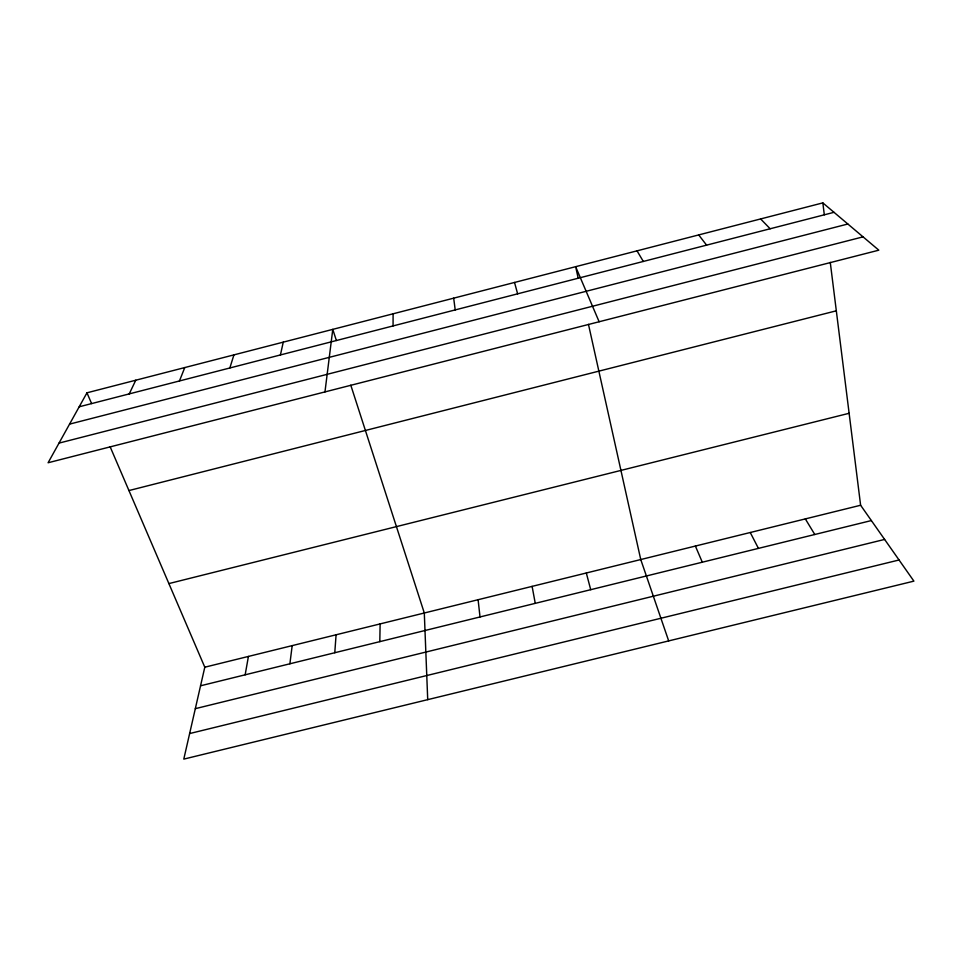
<?xml version="1.0" encoding="UTF-8"?>
<svg xmlns="http://www.w3.org/2000/svg" width="962" height="962" viewBox="0 0 962 962"><rect width="100%" height="100%" fill="white"/><g stroke="black" fill="none" stroke-linecap="round" stroke-linejoin="round"><path stroke-width="1.44" d="M393.073 325.926L393.097 313.792M379.81 641.642L380.122 623.917M334.776 652.741L336.087 634.788M324.964 391.907L332.78 329.365L336.375 340.512M289.887 663.792L292.183 645.634M245.154 674.819L248.424 656.433M280.435 354.942L283.261 342.147M110.137 446.765L204.798 667.207L183.79 759.114L913.9 581.132L860.617 505.254L830.266 262.361M229.846 367.977L233.922 354.882M179.449 380.964L184.764 367.568M129.233 393.903L135.774 380.206M86.965 392.809L48.1 462.758L878.823 250.18L822.835 202.886L86.965 392.809L91.594 403.583M79.197 406.794L834.006 212.313M69.565 424.122L847.847 224.014M59.019 443.109L863.058 236.856M128.944 490.56L836.315 310.81M168.891 583.585L849.121 413.287M204.798 667.207L860.617 505.254M200.553 685.798L871.368 520.562M195.322 708.669L884.619 539.429M189.634 733.561L899.049 559.992M760.617 218.939L770.153 228.764M698.689 234.92L706.589 245.142M805.326 518.903L814.79 534.511M637.024 250.841L643.313 261.448M750.252 532.503L758.429 548.388M695.394 546.055L702.296 562.217M599.134 321.753L575.637 266.678L578.198 278.21M668.686 640.908L640.752 559.547L588.467 324.362M350.793 385.185L424.302 612.998L427.717 699.651M514.526 282.455L517.628 293.831M586.315 572.991L590.716 589.694M532.106 586.375L535.257 603.354M453.679 298.16L455.206 309.92M822.835 202.886L824.314 214.791M478.102 599.711L480.014 616.967"/></g></svg>
